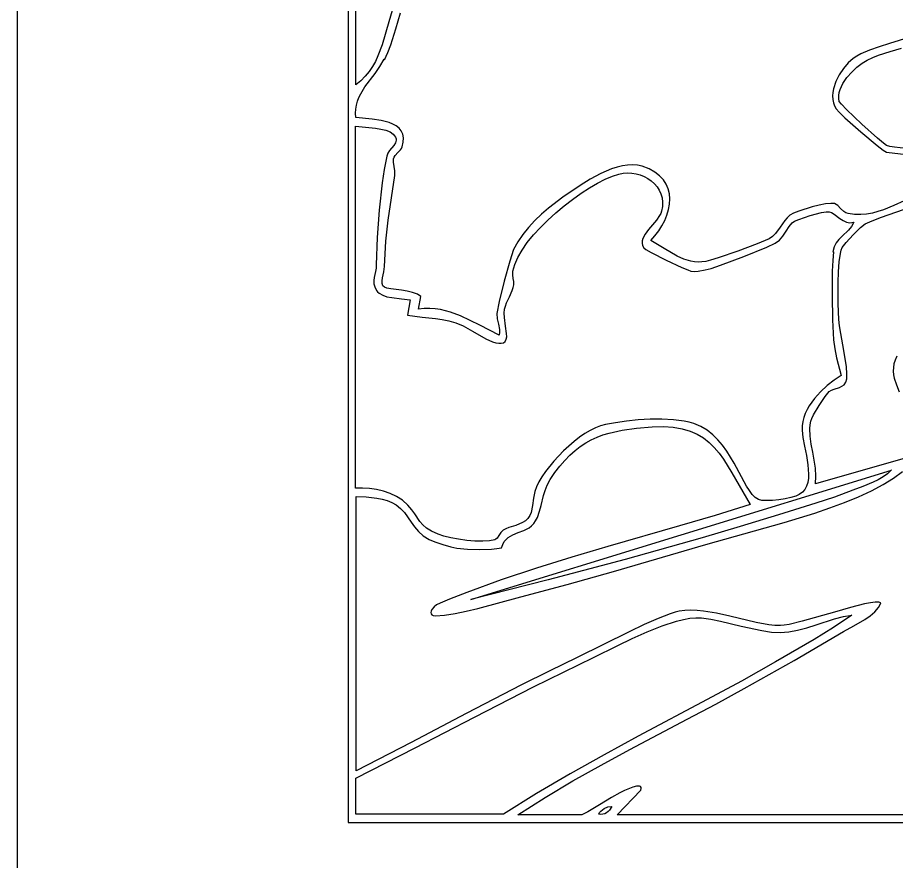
# Model space of a CAD drawing. Header units: millimetres. Extents: x 175 to 239, y 0 to 181.
# Drawn here: x 175.57 to 195.57, y 42.51 to 61.73 of the extents above; entities that cross this region are included whole.
import ezdxf

# ---------------------------------------------------------------- set-up
doc = ezdxf.new("R2010")
doc.units = ezdxf.units.MM
doc.layers.get('0').update_dxf_attribs({"linetype": 'CONTINUOUS'})

msp = doc.modelspace()

# ---------------------------------------------------------------- linework, layer by layer
at = {"color": 1}
msp.add_lwpolyline([(175.566402, 2.325), (175.566402, 86.173), (175.575991, 86.451763), (175.602333, 86.722168), (175.64573, 86.983075), (175.70648, 87.233344), (175.784884, 87.471835), (175.881244, 87.69741), (175.995858, 87.908928), (176.129027, 88.10525), (176.281051, 88.285236), (176.452232, 88.447746), (176.642868, 88.591641), (176.853261, 88.715781), (177.083711, 88.819027), (177.334517, 88.900238), (177.605981, 88.958276), (177.898402, 88.992), (236.724402, 88.992)], dxfattribs=at)
at = {"color": 5}
for points in [[(183.091243, 72.716884), (183.091243, 43.404884), (231.340243, 43.404884)], [(184.093052, 61.891567), (184.014524, 61.632102), (183.862743, 61.106634), (183.76713, 60.852583), (183.709501, 60.730343), (183.643462, 60.61229), (183.567614, 60.49917), (183.48056, 60.391731), (183.380902, 60.29072), (183.267243, 60.196884), (183.267243, 70.769884)], [(195.747042, 57.554298), (195.510618, 57.449634), (195.27021, 57.351438), (195.146736, 57.310055), (195.020134, 57.276634), (194.889694, 57.253291), (194.754706, 57.242142), (194.614459, 57.245301), (194.468243, 57.264884), (194.413005, 57.28247), (194.367212, 57.309196), (194.294493, 57.377884), (194.231149, 57.446571), (194.197075, 57.473298), (194.158243, 57.490884), (194.073413, 57.497216), (193.951728, 57.484352), (193.805644, 57.456255), (193.647618, 57.416884), (193.345571, 57.320165), (193.226464, 57.270739), (193.145243, 57.225884), (193.081642, 57.170614), (193.025868, 57.104727), (192.924493, 56.955634), (192.814493, 56.807665), (192.747938, 56.743184), (192.669243, 56.689884), (192.400509, 56.57679), (191.957118, 56.411384), (191.50979, 56.256477), (191.337999, 56.202591), (191.229243, 56.174884), (191.139707, 56.162673), (191.053138, 56.159981), (190.969223, 56.165967), (190.887649, 56.17979), (190.730271, 56.227583), (190.578493, 56.296634), (190.281712, 56.471602), (189.977243, 56.650884), (190.071557, 56.758644), (190.156554, 56.871854), (190.231188, 56.989287), (190.294415, 57.109712), (190.345191, 57.231901), (190.382472, 57.354624), (190.405212, 57.476653), (190.412368, 57.596759), (190.402895, 57.713712), (190.375749, 57.826284), (190.329885, 57.933246), (190.264259, 58.033368), (190.177826, 58.125422), (190.069542, 58.208179), (189.938363, 58.280409), (189.783243, 58.340884), (189.677168, 58.366112), (189.565812, 58.375272), (189.450105, 58.369828), (189.330978, 58.351243), (189.20936, 58.32098), (189.086183, 58.280503), (188.838868, 58.174759), (188.596476, 58.045718), (188.366446, 57.905087), (187.973243, 57.635884), (187.651884, 57.388227), (187.493202, 57.250536), (187.340368, 57.104384), (187.196769, 56.950356), (187.06579, 56.78904), (186.950819, 56.62102), (186.855243, 56.446884), (186.770118, 56.184259), (186.643743, 55.723634), (186.527868, 55.261134), (186.474243, 54.992884), (186.483556, 54.869571), (186.508993, 54.747384), (186.531056, 54.624446), (186.534728, 54.56211), (186.530243, 54.498884), (186.088603, 54.722556), (185.869604, 54.834011), (185.648368, 54.935259), (185.422304, 55.018835), (185.306652, 55.051663), (185.188821, 55.077274), (185.068489, 55.094735), (184.945331, 55.103112), (184.819024, 55.101473), (184.689243, 55.088884), (184.745243, 55.377884), (184.664745, 55.428862), (184.556884, 55.467337), (184.431983, 55.495991), (184.300368, 55.517509), (184.05829, 55.549868), (183.968476, 55.566077), (183.913243, 55.585884), (183.878804, 55.622819), (183.862728, 55.672868), (183.860878, 55.732643), (183.869118, 55.798759), (183.899321, 55.936462), (183.920243, 56.058884), (183.949274, 56.636431), (183.997993, 57.115259), (184.149243, 58.128884), (184.151259, 58.236009), (184.136868, 58.340134), (184.122665, 58.434884), (184.125243, 58.513884), (184.13928, 58.551936), (184.161603, 58.587118), (184.220368, 58.652009), (184.280071, 58.714837), (184.303565, 58.74744), (184.319243, 58.781884), (184.344551, 58.894096), (184.347985, 58.991833), (184.331627, 59.076181), (184.297556, 59.148227), (184.247852, 59.209059), (184.184595, 59.259763), (184.109865, 59.301425), (184.025743, 59.335134), (183.837642, 59.383036), (183.636931, 59.412165), (183.264243, 59.448884), (183.256776, 59.547844), (183.261319, 59.642538), (183.276664, 59.733432), (183.301603, 59.820993), (183.334926, 59.905689), (183.375425, 59.987987), (183.473118, 60.147259), (183.701446, 60.457587), (183.812745, 60.61612), (183.909243, 60.781884), (183.913243, 60.764884), (183.913243, 60.764884), (183.991802, 60.93477), (184.059837, 61.110352), (184.175493, 61.472134), (184.282524, 61.83729)], [(195.847337, 61.275556), (195.408993, 61.135009), (195.178349, 61.063827), (194.956024, 60.986399), (194.753997, 60.898495), (194.664337, 60.849292), (194.584243, 60.795884), (194.469872, 60.696349), (194.361337, 60.570915), (194.26513, 60.426216), (194.187743, 60.268884), (194.135669, 60.105552), (194.121153, 60.023708), (194.115399, 59.942852), (194.11922, 59.863813), (194.133427, 59.787419), (194.158831, 59.714499), (194.196243, 59.645884), (194.263124, 59.571733), (194.391915, 59.448118), (194.755118, 59.123509), (195.125634, 58.814087), (195.263565, 58.709456), (195.343243, 58.661884), (197.202243, 58.442884)], [(195.783978, 58.749915), (195.520796, 58.778044), (195.419326, 58.795763), (195.343243, 58.816884), (195.272481, 58.867233), (195.140524, 58.978181), (194.778993, 59.303259), (194.430587, 59.634899), (194.315036, 59.75405), (194.267243, 59.815884), (194.255576, 59.881691), (194.255515, 59.949343), (194.266032, 60.018245), (194.286103, 60.087806), (194.350792, 60.226526), (194.441368, 60.360759), (194.549616, 60.485757), (194.667321, 60.596774), (194.786269, 60.689065), (194.898243, 60.757884), (195.028636, 60.819779), (195.160919, 60.872048), (195.425774, 60.957196), (195.682052, 61.032313)], [(195.981243, 51.757884), (193.724243, 51.112884), (193.735151, 51.285806), (193.723009, 51.464821), (193.661868, 51.832134), (193.629019, 52.015931), (193.605415, 52.196821), (193.599132, 52.372556), (193.605009, 52.457786), (193.618243, 52.540884), (193.639243, 52.596956), (193.682181, 52.681212), (193.807993, 52.894009), (193.943931, 53.098743), (194.038243, 53.214884), (194.091069, 53.246901), (194.14979, 53.269274), (194.271368, 53.306509), (194.327452, 53.332081), (194.375884, 53.369431), (194.413276, 53.423913), (194.436243, 53.500884), (194.441716, 53.618981), (194.429212, 53.772727), (194.370243, 54.144884), (194.299274, 54.53279), (194.271771, 54.706224), (194.256243, 54.851884), (194.242134, 55.213696), (194.240868, 55.696634), (194.249534, 55.941571), (194.26679, 56.166446), (194.294429, 56.354477), (194.312702, 56.429433), (194.334243, 56.488884), (194.420587, 56.60354), (194.581743, 56.779134), (194.749649, 56.945352), (194.856243, 57.031884), (195.018726, 57.103089), (195.228728, 57.184899), (195.728618, 57.354509)], [(195.574317, 54.015101), (195.536058, 53.926496), (195.511149, 53.840806), (195.498252, 53.75757), (195.496028, 53.676331), (195.503138, 53.59663), (195.518243, 53.518009), (195.567083, 53.362171), (195.631837, 53.205149)], [(202.021243, 43.576884), (189.215243, 43.576884), (189.748243, 44.137884), (189.759783, 44.174772), (189.758347, 44.201382), (189.745534, 44.218754), (189.722946, 44.227931), (189.654851, 44.225862), (189.566868, 44.203509), (189.382478, 44.131274), (189.272243, 44.077884), (189.084696, 43.971337), (188.806868, 43.802259), (188.546478, 43.645743), (188.456483, 43.595663), (188.411243, 43.576884), (186.954243, 43.576884), (187.57322, 43.971165), (188.205556, 44.346884), (188.84811, 44.708352), (189.497743, 45.059884), (190.805681, 45.750384), (191.457704, 46.097977), (192.104243, 46.452884), (193.238493, 47.092009), (194.362243, 47.746884), (194.597853, 47.877368), (194.852118, 48.025009), (194.97028, 48.107694), (195.073946, 48.197587), (195.156729, 48.295659), (195.188294, 48.348067), (195.212243, 48.402884), (195.165257, 48.418654), (195.085306, 48.418237), (194.976714, 48.403725), (194.843806, 48.377212), (194.522337, 48.296554), (194.155493, 48.193009), (193.424056, 47.984243), (193.128649, 47.912515), (193.013659, 47.89214), (192.926243, 47.884884), (192.796954, 47.889963), (192.661993, 47.904186), (192.378243, 47.953993), (191.777743, 48.096509), (191.473743, 48.164913), (191.175743, 48.215212), (191.030985, 48.229774), (190.890118, 48.235253), (190.753938, 48.230129), (190.623243, 48.212884), (190.530457, 48.19028), (190.418142, 48.153976), (190.145681, 48.047056), (189.827376, 47.905706), (189.484743, 47.743509), (188.301243, 47.157884), (187.66589, 46.848956), (187.034228, 46.531837), (185.778368, 45.881509), (184.526446, 45.223868), (183.271243, 44.575884), (183.271243, 50.819884), (183.501743, 50.814712), (183.741993, 50.788259), (183.860267, 50.764034), (183.974368, 50.730868), (184.082095, 50.687554), (184.181243, 50.632884), (184.283608, 50.552186), (184.370165, 50.456618), (184.522618, 50.240509), (184.601897, 50.129788), (184.692134, 50.023837), (184.800019, 49.927565), (184.932243, 49.845884), (185.062712, 49.791696), (185.242493, 49.729634), (185.424149, 49.675446), (185.560243, 49.644884), (185.802306, 49.623399), (186.078493, 49.614759), (186.350556, 49.623931), (186.473087, 49.636749), (186.580243, 49.655884), (186.606491, 49.73255), (186.641021, 49.795825), (186.682763, 49.847622), (186.730649, 49.889852), (186.840575, 49.95327), (186.962243, 50.001384), (187.087099, 50.049497), (187.206587, 50.112915), (187.261645, 50.155146), (187.312153, 50.206942), (187.357042, 50.270217), (187.395243, 50.346884), (187.4477, 50.490052), (187.483587, 50.61679), (187.537243, 50.844884), (187.57081, 50.958192), (187.619399, 51.078977), (187.690911, 51.213216), (187.793243, 51.366884), (187.906076, 51.514442), (188.019923, 51.646837), (188.135305, 51.764958), (188.252743, 51.869696), (188.37276, 51.961942), (188.495876, 52.042587), (188.622613, 52.11252), (188.753493, 52.172634), (188.889037, 52.223817), (189.029767, 52.266962), (189.328868, 52.332696), (189.65497, 52.376962), (190.012243, 52.406884), (190.264187, 52.414023), (190.489542, 52.4002), (190.690783, 52.366555), (190.870384, 52.314227), (191.030819, 52.244357), (191.174562, 52.158083), (191.304087, 52.056545), (191.421868, 51.940884), (191.53038, 51.812238), (191.632097, 51.671747), (191.82504, 51.35979), (192.238243, 50.643884), (191.439421, 50.392933), (190.630415, 50.152587), (188.998118, 49.682759), (188.18296, 49.4428), (187.373884, 49.192493), (186.574956, 48.926601), (185.790243, 48.639884), (185.394243, 48.489009), (185.182181, 48.396743), (185.101673, 48.353499), (185.049243, 48.314884), (184.997087, 48.248212), (184.980583, 48.213476), (184.973243, 48.180509), (184.977153, 48.151339), (184.994399, 48.127993), (185.027067, 48.112499), (185.077243, 48.106884), (185.286077, 48.121874), (185.522603, 48.158181), (185.777854, 48.210683), (186.042868, 48.274259), (187.021243, 48.536884), (188.070759, 48.816384), (189.127868, 49.113884), (191.226243, 49.729884), (192.336618, 50.038087), (193.011126, 50.23028), (193.707993, 50.447259), (194.051408, 50.5649), (194.384329, 50.688565), (194.701395, 50.818199), (194.997243, 50.953743), (195.266514, 51.095141), (195.503845, 51.242335), (195.703875, 51.395268)]]:
    msp.add_lwpolyline(points, dxfattribs=at)
for points in [[(194.136243, 56.396884), (194.118729, 56.196097), (194.107696, 55.954399), (194.102118, 55.401759), (194.113603, 54.845931), (194.136243, 54.393884), (194.163649, 54.189134), (194.206993, 53.981384), (194.306243, 53.574884), (194.147874, 53.471157), (193.989915, 53.348821), (193.838964, 53.209892), (193.701618, 53.056384), (193.584476, 52.890313), (193.535542, 52.803197), (193.494134, 52.713696), (193.461075, 52.622062), (193.43719, 52.528548), (193.423305, 52.433404), (193.420243, 52.336884), (193.438331, 52.166667), (193.475509, 51.970212), (193.518522, 51.758686), (193.554118, 51.543259), (193.569042, 51.335097), (193.56461, 51.23723), (193.55004, 51.145368), (193.523675, 51.060906), (193.483858, 50.985241), (193.428933, 50.919768), (193.357243, 50.865884), (193.278067, 50.831708), (193.166899, 50.799477), (193.034403, 50.771138), (192.891243, 50.748634), (192.748083, 50.733911), (192.615587, 50.728915), (192.504419, 50.735591), (192.425243, 50.755884), (192.354518, 50.802404), (192.286985, 50.870981), (192.221363, 50.958643), (192.156368, 51.062415), (191.876993, 51.579134), (191.707704, 51.856841), (191.611168, 51.990123), (191.504993, 52.115727), (191.387896, 52.230679), (191.258595, 52.332005), (191.115805, 52.416731), (190.958243, 52.481884), (190.850723, 52.513037), (190.736522, 52.538122), (190.491728, 52.571602), (190.231159, 52.585349), (189.962118, 52.582384), (189.691905, 52.565731), (189.427821, 52.538415), (189.177167, 52.503458), (188.947243, 52.463884), (188.836284, 52.43477), (188.719991, 52.389368), (188.599805, 52.32927), (188.477165, 52.256071), (188.353511, 52.171364), (188.230284, 52.076743), (187.990868, 51.864134), (187.770437, 51.630993), (187.580509, 51.390071), (187.500584, 51.270677), (187.432604, 51.154118), (187.378011, 51.041989), (187.338243, 50.935884), (187.307087, 50.783196), (187.286993, 50.620384), (187.253024, 50.462821), (187.223044, 50.390813), (187.180243, 50.325884), (187.123571, 50.270768), (187.056306, 50.227899), (186.903493, 50.166759), (186.748806, 50.118181), (186.679196, 50.091015), (186.619243, 50.057884), (186.564884, 50.00229), (186.521868, 49.936384), (186.47904, 49.876477), (186.45421, 49.853872), (186.425243, 49.838884), (186.304692, 49.813163), (186.151212, 49.803556), (185.97556, 49.807893), (185.788493, 49.824009), (185.600771, 49.849733), (185.423149, 49.882899), (185.266388, 49.921339), (185.141243, 49.962884), (184.986282, 50.033788), (184.872056, 50.105056), (184.787923, 50.178268), (184.723243, 50.255009), (184.609681, 50.425399), (184.539517, 50.522214), (184.446243, 50.628884), (184.324353, 50.736433), (184.190368, 50.824399), (184.046446, 50.894015), (183.894743, 50.946509), (183.737415, 50.983112), (183.576618, 51.005056), (183.414509, 51.013569), (183.253243, 51.009884), (183.253243, 59.254884), (183.710368, 59.208759), (183.834522, 59.188175), (183.948071, 59.160243), (184.043737, 59.123101), (184.114243, 59.074884), (184.146749, 59.038561), (184.168177, 59.003727), (184.179708, 58.970206), (184.182524, 58.937821), (184.166731, 58.875759), (184.130243, 58.816134), (184.032962, 58.698571), (183.99106, 58.637821), (183.966243, 58.573884), (183.913034, 58.26877), (183.867196, 57.961852), (183.796368, 57.343634), (183.751228, 56.72129), (183.729243, 56.096884), (183.723755, 56.020155), (183.710462, 55.947306), (183.679493, 55.807759), (183.671333, 55.738319), (183.674399, 55.667274), (183.69345, 55.593253), (183.733243, 55.514884), (183.760368, 55.480511), (183.793636, 55.450979), (183.875696, 55.404712), (183.973624, 55.372624), (184.081618, 55.351259), (184.304603, 55.326868), (184.498243, 55.303884), (184.438243, 54.953884), (184.774212, 54.910009), (185.079993, 54.877384), (185.229942, 54.854743), (185.382399, 54.822259), (185.540716, 54.775712), (185.708243, 54.710884), (185.917212, 54.588102), (186.222743, 54.413384), (186.377794, 54.345278), (186.449954, 54.322817), (186.516274, 54.310665), (186.57506, 54.310759), (186.624614, 54.325036), (186.663241, 54.355432), (186.689243, 54.403884), (186.69819, 54.460798), (186.695384, 54.531446), (186.670118, 54.702884), (186.644665, 54.896071), (186.641624, 54.993907), (186.650243, 55.088884), (186.667515, 55.159288), (186.693353, 55.230056), (186.758868, 55.371509), (186.823071, 55.510899), (186.847269, 55.579089), (186.862243, 55.645884), (186.860649, 55.71654), (186.847993, 55.788884), (186.837212, 55.867227), (186.841243, 55.955884), (186.880514, 56.107793), (186.950005, 56.268061), (187.046419, 56.434503), (187.166462, 56.604931), (187.306836, 56.777157), (187.464247, 56.948995), (187.635398, 57.118258), (187.816993, 57.282759), (188.005737, 57.44031), (188.198333, 57.588726), (188.391486, 57.725818), (188.581899, 57.849399), (188.766278, 57.957284), (188.941325, 58.047284), (189.103746, 58.117213), (189.250243, 58.164884), (189.34838, 58.183739), (189.447339, 58.190431), (189.545879, 58.18552), (189.642759, 58.169571), (189.736739, 58.143145), (189.826577, 58.106806), (189.911034, 58.061114), (189.988868, 58.006634), (190.058839, 57.943927), (190.119706, 57.873556), (190.170228, 57.796083), (190.209165, 57.712071), (190.235276, 57.622083), (190.247319, 57.526681), (190.244055, 57.426427), (190.224243, 57.321884), (190.205511, 57.269614), (190.178163, 57.217417), (190.104228, 57.113149), (189.925618, 56.904509), (189.847358, 56.799784), (189.794071, 56.694556), (189.78092, 56.641697), (189.778964, 56.588647), (189.789855, 56.535383), (189.815243, 56.481884), (189.866604, 56.445788), (189.982946, 56.380993), (190.328118, 56.205759), (190.685853, 56.037087), (190.817897, 55.980495), (190.891243, 55.955884), (190.977446, 55.949102), (191.055868, 55.952634), (191.215243, 55.980884), (191.350294, 56.017684), (191.560087, 56.087227), (192.098243, 56.286384), (192.618399, 56.50204), (192.805692, 56.592208), (192.909243, 56.657884), (192.983962, 56.750977), (193.055493, 56.864884), (193.124399, 56.97429), (193.191243, 57.053884), (193.250968, 57.089489), (193.347853, 57.130977), (193.604868, 57.217634), (193.865821, 57.285915), (193.967628, 57.304434), (194.034243, 57.307884), (194.091003, 57.289907), (194.150634, 57.252571), (194.280618, 57.151884), (194.352026, 57.104563), (194.428415, 57.069946), (194.510312, 57.056048), (194.55349, 57.059373), (194.598243, 57.070884), (194.546085, 56.972278), (194.480415, 56.889352), (194.331368, 56.747384), (194.259405, 56.676763), (194.196759, 56.598665), (194.149136, 56.507302), (194.122243, 56.396884), (194.136243, 56.396884)], [(195.449243, 51.419884), (195.361483, 51.34004), (195.26204, 51.269196), (195.153667, 51.206134), (195.039118, 51.149634), (194.802509, 51.051446), (194.574243, 50.964884), (194.156556, 50.809587), (193.732493, 50.668259), (192.880243, 50.403884), (192.014399, 50.138276), (191.144618, 49.881024), (189.396243, 49.389009), (187.641118, 48.922681), (185.885243, 48.476884), (195.452243, 51.419884), (195.449243, 51.419884)], [(183.267243, 43.587884), (183.267243, 44.412884), (184.618306, 45.098665), (185.962993, 45.797384), (187.311056, 46.489352), (187.989399, 46.826653), (188.672243, 47.154884), (189.230181, 47.430321), (189.555298, 47.588501), (189.894243, 47.742884), (190.234313, 47.880392), (190.562806, 47.987946), (190.71874, 48.026404), (190.867017, 48.05247), (191.006047, 48.064508), (191.134243, 48.060884), (191.34056, 48.031272), (191.563962, 47.986181), (192.037743, 47.873509), (192.507024, 47.770774), (192.724802, 47.738104), (192.923243, 47.725884), (193.116417, 47.74069), (193.318321, 47.780212), (193.526155, 47.837101), (193.737118, 47.904009), (194.157228, 48.038493), (194.360772, 48.091374), (194.556243, 48.124884), (194.133149, 47.839587), (193.698243, 47.569009), (192.813243, 47.055884), (192.039245, 46.622351), (191.259071, 46.199493), (189.692618, 45.364759), (188.91255, 44.942358), (188.138728, 44.509587), (187.374257, 44.061183), (186.622243, 43.591884), (183.264243, 43.591884), (183.267243, 43.587884)], [(188.792243, 43.587884), (188.812673, 43.627028), (188.841306, 43.662352), (188.916243, 43.719384), (189.003181, 43.754665), (189.088243, 43.763884), (189.040165, 43.68154), (189.008386, 43.648606), (188.972118, 43.621884), (188.931866, 43.601911), (188.888134, 43.589227), (188.841425, 43.584372), (188.792243, 43.587884)]]:
    msp.add_lwpolyline(points, close=True, dxfattribs=at)

doc.saveas('drawing.dxf')
